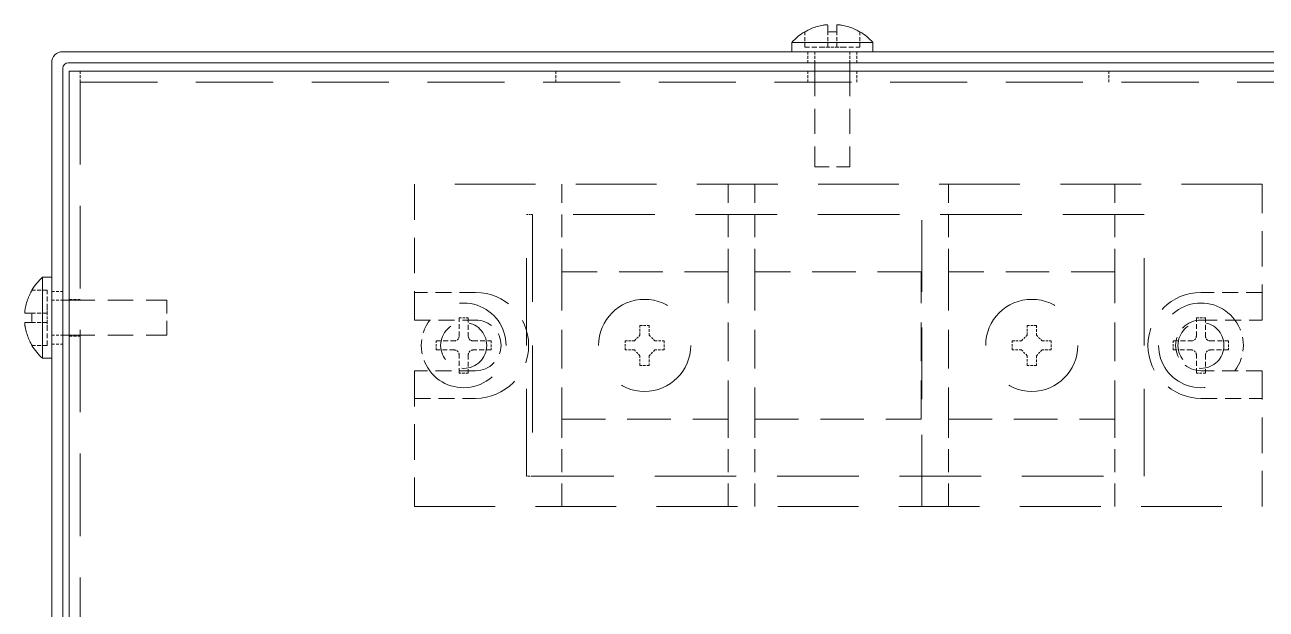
# Model space of a CAD drawing. Header units: millimetres. Extents: x 24 to 1656, y 24 to 1164.
# Drawn here: x 1225.6 to 1360.3, y 491.5 to 555 of the extents above; entities that cross this region are included whole.
import ezdxf

# ---------------------------------------------------------------- set-up
doc = ezdxf.new("R2010")
doc.units = ezdxf.units.MM
doc.header["$LTSCALE"] = 4
doc.linetypes.add('HIDDEN', pattern=[9.525, 6.35, -3.175])
doc.layers.add('가는파선_A3', color=7, linetype='HIDDEN', lineweight=13, true_color=0x008000)
doc.layers.add('굵은실선_A3', color=7, linetype='Continuous', lineweight=18)

msp = doc.modelspace()

# ---------------------------------------------------------------- linework, layer by layer
at = {"layer": '가는파선_A3', "ltscale": 0.016785}
for p, q in [((1310.19, 552.57), (1310.19, 554.2)), ((1312.69, 552.57), (1312.69, 554.2)), ((1313.69, 552.57), (1313.69, 554.2)), ((1316.19, 552.57), (1316.19, 554.2)), ((1227.99, 526.17), (1226.36, 526.17)), ((1227.99, 523.67), (1226.36, 523.67)), ((1227.99, 522.67), (1226.36, 522.67)), ((1227.99, 520.17), (1226.36, 520.17))]:
    msp.add_line(p, q, dxfattribs=at)
at = {"layer": '가는파선_A3', "ltscale": 0.020567}
for p, q in [((1310.19, 552.57), (1312.19, 552.57)), ((1314.19, 552.57), (1316.19, 552.57)), ((1227.99, 524.17), (1227.99, 526.17)), ((1272.69, 521.17), (1272.69, 523.17)), ((1273.69, 523.17), (1273.69, 521.17)), ((1352.69, 521.17), (1352.69, 523.17)), ((1353.69, 523.17), (1353.69, 521.17)), ((1227.99, 520.17), (1227.99, 522.17)), ((1270.19, 520.67), (1272.19, 520.67)), ((1274.19, 520.67), (1276.19, 520.67)), ((1350.19, 520.67), (1352.19, 520.67)), ((1354.19, 520.67), (1356.19, 520.67)), ((1272.19, 519.67), (1270.19, 519.67)), ((1272.69, 517.17), (1272.69, 519.17)), ((1273.69, 519.17), (1273.69, 517.17)), ((1276.19, 519.67), (1274.19, 519.67)), ((1352.19, 519.67), (1350.19, 519.67)), ((1352.69, 517.17), (1352.69, 519.17)), ((1353.69, 519.17), (1353.69, 517.17)), ((1356.19, 519.67), (1354.19, 519.67))]:
    msp.add_line(p, q, dxfattribs=at)
at = {"layer": '가는파선_A3', "ltscale": 0.008016}
for p, q in [((1312.19, 552.57), (1312.69, 552.57)), ((1313.69, 552.57), (1314.19, 552.57)), ((1227.99, 523.67), (1227.99, 524.17)), ((1227.99, 522.17), (1227.99, 522.67))]:
    msp.add_line(p, q, dxfattribs=at)
at = {"layer": '가는파선_A3', "ltscale": 0.010233}
for p, q in [((1312.69, 552.57), (1313.69, 552.57)), ((1227.99, 522.67), (1227.99, 523.67)), ((1272.69, 523.17), (1273.69, 523.17)), ((1352.69, 523.17), (1353.69, 523.17)), ((1292.32, 522.34), (1293.32, 522.34)), ((1334.33, 522.34), (1335.33, 522.34)), ((1270.19, 519.67), (1270.19, 520.67)), ((1276.19, 520.67), (1276.19, 519.67)), ((1290.7, 519.67), (1290.7, 520.67)), ((1294.94, 520.67), (1294.94, 519.67)), ((1332.72, 519.67), (1332.72, 520.67)), ((1336.95, 520.67), (1336.95, 519.67)), ((1350.19, 519.67), (1350.19, 520.67)), ((1356.19, 520.67), (1356.19, 519.67)), ((1293.32, 517.99), (1292.32, 517.99)), ((1335.33, 517.99), (1334.33, 517.99)), ((1273.69, 517.17), (1272.69, 517.17)), ((1353.69, 517.17), (1352.69, 517.17))]:
    msp.add_line(p, q, dxfattribs=at)
at = {"layer": '가는파선_A3', "ltscale": 0.0123}
for p, q in [((1310.54, 552.07), (1310.54, 550.87)), ((1311.29, 552.07), (1311.29, 550.87)), ((1315.09, 552.07), (1315.09, 550.87)), ((1315.84, 552.07), (1315.84, 550.87)), ((1231.59, 549.97), (1231.59, 548.77)), ((1283.19, 549.97), (1283.19, 548.77)), ((1310.54, 549.97), (1310.54, 548.77)), ((1315.84, 549.97), (1315.84, 548.77)), ((1343.19, 549.97), (1343.19, 548.77)), ((1228.49, 526.02), (1229.69, 526.02)), ((1228.49, 525.07), (1229.69, 525.07)), ((1230.39, 525.17), (1231.59, 525.17)), ((1228.49, 521.27), (1229.69, 521.27)), ((1228.49, 520.32), (1229.69, 520.32)), ((1230.39, 521.17), (1231.59, 521.17))]:
    msp.add_line(p, q, dxfattribs=at)
at = {"layer": '가는파선_A3', "ltscale": 0.107367}
for p, q in [((1311.29, 549.97), (1311.29, 539.57)), ((1315.09, 549.97), (1315.09, 539.57))]:
    msp.add_line(p, q, dxfattribs=at)
at = {"layer": '가는파선_A3', "ltscale": 0.353018}
msp.add_line((1231.59, 548.77), (1231.59, 414.27), dxfattribs=at)
at = {"layer": '가는파선_A3', "ltscale": 0.329497}
msp.add_line((1231.59, 548.77), (1394.79, 548.77), dxfattribs=at)
at = {"layer": '가는파선_A3', "ltscale": 0.06158}
for p, q in [((1311.29, 539.57), (1315.09, 539.57)), ((1240.99, 521.27), (1240.99, 525.07))]:
    msp.add_line(p, q, dxfattribs=at)
at = {"layer": '가는파선_A3', "ltscale": 0.344957}
for p, q in [((1359.84, 537.67), (1267.84, 537.67)), ((1267.84, 502.67), (1359.84, 502.67))]:
    msp.add_line(p, q, dxfattribs=at)
at = {"layer": '가는파선_A3', "ltscale": 0.152317}
for p, q in [((1267.84, 537.67), (1267.84, 522.92)), ((1359.84, 522.92), (1359.84, 537.67)), ((1267.84, 517.42), (1267.84, 502.67)), ((1359.84, 502.67), (1359.84, 517.42))]:
    msp.add_line(p, q, dxfattribs=at)
at = {"layer": '가는파선_A3', "ltscale": 0.098067}
for p, q in [((1283.84, 528.17), (1283.84, 537.67)), ((1301.89, 528.17), (1301.89, 537.67)), ((1304.79, 528.17), (1304.79, 537.67)), ((1325.79, 528.17), (1325.79, 537.67)), ((1343.84, 528.17), (1343.84, 537.67)), ((1283.84, 502.67), (1283.84, 512.17)), ((1301.89, 502.67), (1301.89, 512.17)), ((1304.79, 502.67), (1304.79, 512.17)), ((1325.79, 502.67), (1325.79, 512.17)), ((1343.84, 502.67), (1343.84, 512.17))]:
    msp.add_line(p, q, dxfattribs=at)
at = {"layer": '가는파선_A3', "ltscale": 0.306212}
msp.add_line((1322.89, 502.67), (1322.89, 537.67), dxfattribs=at)
at = {"layer": '가는파선_A3', "ltscale": 0.372703}
for p, q in [((1279.99, 505.97), (1279.99, 534.37)), ((1280.64, 534.37), (1280.64, 505.97)), ((1347.04, 505.97), (1347.04, 534.37))]:
    msp.add_line(p, q, dxfattribs=at)
at = {"layer": '가는파선_A3', "ltscale": 0.006617}
for p, q in [((1279.99, 534.37), (1280.64, 534.37)), ((1280.64, 505.97), (1279.99, 505.97))]:
    msp.add_line(p, q, dxfattribs=at)
at = {"layer": '가는파선_A3', "ltscale": 0.348556}
for p, q in [((1347.04, 534.37), (1280.64, 534.37)), ((1280.64, 505.97), (1347.04, 505.97))]:
    msp.add_line(p, q, dxfattribs=at)
at = {"layer": '가는파선_A3', "ltscale": 0.165234}
for p, q in [((1283.84, 528.17), (1283.84, 512.17)), ((1301.89, 512.17), (1301.89, 528.17)), ((1304.79, 528.17), (1304.79, 512.17)), ((1322.84, 512.17), (1322.84, 528.17)), ((1325.79, 528.17), (1325.79, 512.17)), ((1343.84, 512.17), (1343.84, 528.17))]:
    msp.add_line(p, q, dxfattribs=at)
at = {"layer": '가는파선_A3', "ltscale": 0.186417}
for p, q in [((1301.89, 528.17), (1283.84, 528.17)), ((1322.84, 528.17), (1304.79, 528.17)), ((1343.84, 528.17), (1325.79, 528.17)), ((1283.84, 512.17), (1301.89, 512.17)), ((1304.79, 512.17), (1322.84, 512.17)), ((1325.79, 512.17), (1343.84, 512.17))]:
    msp.add_line(p, q, dxfattribs=at)
at = {"layer": '가는파선_A3', "ltscale": 0.068617}
for p, q in [((1274.49, 525.92), (1267.84, 525.92)), ((1359.84, 525.92), (1353.19, 525.92)), ((1267.84, 522.92), (1274.49, 522.92)), ((1353.19, 522.92), (1359.84, 522.92)), ((1274.49, 517.42), (1267.84, 517.42)), ((1359.84, 517.42), (1353.19, 517.42)), ((1267.84, 514.42), (1274.49, 514.42)), ((1353.19, 514.42), (1359.84, 514.42))]:
    msp.add_line(p, q, dxfattribs=at)
at = {"layer": '가는파선_A3', "ltscale": 0.109434}
for p, q in [((1230.39, 525.07), (1240.99, 525.07)), ((1230.39, 521.27), (1240.99, 521.27))]:
    msp.add_line(p, q, dxfattribs=at)
at = {"layer": '가는파선_A3', "ltscale": 0.008851}
for p, q in [((1291.71, 520.67), (1292.32, 521.28)), ((1293.32, 521.28), (1293.93, 520.67)), ((1333.72, 520.67), (1334.33, 521.28)), ((1335.33, 521.28), (1335.95, 520.67)), ((1292.32, 519.05), (1291.71, 519.67)), ((1293.93, 519.67), (1293.32, 519.05)), ((1334.33, 519.05), (1333.72, 519.67)), ((1335.95, 519.67), (1335.33, 519.05))]:
    msp.add_line(p, q, dxfattribs=at)
at = {"layer": '가는파선_A3', "ltscale": 0.010879}
for p, q in [((1292.32, 521.28), (1292.32, 522.34)), ((1293.32, 522.34), (1293.32, 521.28)), ((1334.33, 521.28), (1334.33, 522.34)), ((1335.33, 522.34), (1335.33, 521.28)), ((1292.32, 517.99), (1292.32, 519.05)), ((1293.32, 519.05), (1293.32, 517.99)), ((1334.33, 517.99), (1334.33, 519.05)), ((1335.33, 519.05), (1335.33, 517.99))]:
    msp.add_line(p, q, dxfattribs=at)
at = {"layer": '가는파선_A3', "ltscale": 0.010277}
for p, q in [((1290.7, 520.67), (1291.71, 520.67)), ((1293.93, 520.67), (1294.94, 520.67)), ((1332.72, 520.67), (1333.72, 520.67)), ((1335.95, 520.67), (1336.95, 520.67)), ((1291.71, 519.67), (1290.7, 519.67)), ((1294.94, 519.67), (1293.93, 519.67)), ((1333.72, 519.67), (1332.72, 519.67)), ((1336.95, 519.67), (1335.95, 519.67))]:
    msp.add_line(p, q, dxfattribs=at)
at = {"layer": '가는파선_A3', "ltscale": 0.412282}
for centre in [(1292.82, 520.17), (1334.83, 520.17)]:
    msp.add_circle(centre, 5, dxfattribs=at)
at = {"layer": '가는파선_A3', "ltscale": 0.162216}
for centre in [(1273.19, 520.17), (1353.19, 520.17)]:
    msp.add_circle(centre, 2.5, dxfattribs=at)
at = {"layer": '가는파선_A3', "ltscale": 0.186563}
for centre, start, end in [((1274.49, 520.17), 270, 90), ((1353.19, 520.17), 90, 270)]:
    msp.add_arc(centre, 5.75, start, end, dxfattribs=at)
at = {"layer": '가는파선_A3', "ltscale": 0.301935}
for centre, start, end in [((1273.19, 520.17), 216.7144, 143.2856), ((1353.19, 520.17), 36.7144, 323.2856)]:
    msp.add_arc(centre, 4.6, start, end, dxfattribs=at)
at = {"layer": '가는파선_A3', "ltscale": 0.060818}
for centre, start, end in [((1273.19, 520.17), 143.2856, 216.7144), ((1353.19, 520.17), 323.2856, 36.7144)]:
    msp.add_arc(centre, 4.6, start, end, dxfattribs=at)
at = {"layer": '가는파선_A3', "ltscale": 0.089174}
for centre, start, end in [((1274.49, 520.17), 270, 90), ((1353.19, 520.17), 90, 270)]:
    msp.add_arc(centre, 2.75, start, end, dxfattribs=at)
at = {"layer": '가는파선_A3', "ltscale": 0.008016}
for centre, start, end in [((1272.19, 521.17), 270, 0), ((1274.19, 521.17), 180, 270), ((1352.19, 521.17), 270, 0), ((1354.19, 521.17), 180, 270), ((1272.19, 519.17), 0, 90), ((1274.19, 519.17), 90, 180), ((1352.19, 519.17), 0, 90), ((1354.19, 519.17), 90, 180)]:
    msp.add_arc(centre, 0.5, start, end, dxfattribs=at)
at = {"layer": '굵은실선_A3'}
for p, q in [((1312.69, 554.2), (1312.69, 554.95)), ((1313.69, 554.95), (1313.69, 554.2)), ((1310.19, 554.2), (1310.19, 554.23)), ((1316.19, 554.23), (1316.19, 554.2)), ((1308.79, 553.07), (1317.59, 553.07)), ((1308.79, 553.07), (1308.79, 552.07)), ((1317.59, 553.07), (1317.59, 552.07)), ((1396.69, 552.07), (1229.69, 552.07)), ((1228.49, 550.87), (1228.49, 413.07)), ((1229.69, 413.07), (1229.69, 550.27)), ((1230.29, 550.87), (1396.09, 550.87)), ((1230.39, 413.07), (1230.39, 549.97)), ((1395.99, 549.97), (1230.39, 549.97)), ((1311.29, 550.87), (1311.29, 549.97)), ((1315.09, 550.87), (1315.09, 549.97)), ((1227.49, 518.77), (1227.49, 527.57)), ((1227.49, 527.57), (1228.49, 527.57)), ((1226.33, 526.17), (1226.36, 526.17)), ((1229.69, 525.07), (1230.39, 525.07)), ((1225.61, 523.67), (1226.36, 523.67)), ((1226.36, 522.67), (1225.61, 522.67)), ((1226.36, 520.17), (1226.33, 520.17)), ((1229.69, 521.27), (1230.39, 521.27)), ((1227.49, 518.77), (1228.49, 518.77))]:
    msp.add_line(p, q, dxfattribs=at)
for centre, radius, start, end in [((1313.24, 549.12), 5.95, 120.8359, 138.4036), ((1313.14, 549.12), 5.95, 41.5964, 59.1641), ((1229.69, 550.87), 1.2, 90, 180), ((1230.29, 550.27), 0.6, 90, 180), ((1231.44, 523.12), 5.95, 131.5964, 149.1641), ((1231.44, 523.22), 5.95, 210.8359, 228.4036)]:
    msp.add_arc(centre, radius, start, end, dxfattribs=at)
for points, knots in [([(1312.19, 554.95), (1312.09, 554.93), (1311.99, 554.91), (1311.45, 554.79), (1311.02, 554.63), (1310.5, 554.38), (1310.34, 554.29), (1310.19, 554.2)], [0.0957398, 0.0957398, 0.0957398, 0.0957398, 0.1243697, 0.1243697, 0.2487394, 0.2487394, 0.2988934, 0.2988934, 0.2988934, 0.2988934]), ([(1312.19, 554.95), (1312.22, 554.96), (1312.24, 554.96), (1312.31, 554.97), (1312.36, 554.98), (1312.43, 554.98), (1312.46, 554.99), (1312.51, 554.99), (1312.54, 554.99), (1312.58, 554.99), (1312.6, 554.99), (1312.64, 554.98), (1312.65, 554.98), (1312.68, 554.97), (1312.69, 554.96), (1312.69, 554.95), (1312.69, 554.95), (1312.69, 554.95)], [-0.1994332, -0.1994332, -0.1994332, -0.1994332, -0.19164586, -0.19164586, -0.17799426, -0.17799426, -0.16750014, -0.16750014, -0.1579054, -0.1579054, -0.14809949, -0.14809949, -0.13671142, -0.13671142, -0.12083143, -0.12083143, -0.12032463, -0.12032463, -0.12032463, -0.12032463]), ([(1313.69, 554.95), (1313.69, 554.96), (1313.69, 554.96), (1313.7, 554.97), (1313.72, 554.98), (1313.75, 554.98), (1313.77, 554.99), (1313.81, 554.99), (1313.83, 554.99), (1313.88, 554.99), (1313.9, 554.99), (1313.96, 554.98), (1314, 554.98), (1314.08, 554.97), (1314.13, 554.96), (1314.19, 554.95), (1314.19, 554.95), (1314.19, 554.95)], [-0.1994332, -0.1994332, -0.1994332, -0.1994332, -0.19164586, -0.19164586, -0.17799426, -0.17799426, -0.16750014, -0.16750014, -0.1579054, -0.1579054, -0.14809949, -0.14809949, -0.13671142, -0.13671142, -0.12083143, -0.12083143, -0.12032463, -0.12032463, -0.12032463, -0.12032463]), ([(1316.19, 554.2), (1316.04, 554.29), (1315.88, 554.38), (1315.36, 554.63), (1314.94, 554.79), (1314.4, 554.91), (1314.29, 554.93), (1314.19, 554.95)], [3.1951461, 3.1951461, 3.1951461, 3.1951461, 3.2453001, 3.2453001, 3.3696698, 3.3696698, 3.3982997, 3.3982997, 3.3982997, 3.3982997]), ([(1313.69, 554.2), (1313.52, 554.22), (1313.35, 554.23), (1313.19, 554.23), (1313.03, 554.23), (1312.86, 554.22), (1312.69, 554.2)], [2.96480732, 2.96480732, 2.96480732, 2.96480732, 3.01310833, 3.01310833, 3.01310833, 3.06140934, 3.06140934, 3.06140934, 3.06140934]), ([(1226.36, 526.17), (1226.27, 526.01), (1226.18, 525.86), (1225.93, 525.34), (1225.77, 524.91), (1225.65, 524.37), (1225.63, 524.27), (1225.61, 524.17)], [3.1951461, 3.1951461, 3.1951461, 3.1951461, 3.2453001, 3.2453001, 3.3696698, 3.3696698, 3.3982997, 3.3982997, 3.3982997, 3.3982997]), ([(1225.61, 523.67), (1225.6, 523.67), (1225.6, 523.67), (1225.59, 523.68), (1225.58, 523.69), (1225.58, 523.73), (1225.57, 523.74), (1225.57, 523.78), (1225.57, 523.8), (1225.57, 523.85), (1225.57, 523.88), (1225.58, 523.94), (1225.58, 523.97), (1225.59, 524.06), (1225.6, 524.11), (1225.61, 524.16), (1225.61, 524.16), (1225.61, 524.17)], [-0.1994332, -0.1994332, -0.1994332, -0.1994332, -0.19164586, -0.19164586, -0.17799426, -0.17799426, -0.16750014, -0.16750014, -0.1579054, -0.1579054, -0.14809949, -0.14809949, -0.13671142, -0.13671142, -0.12083143, -0.12083143, -0.12032463, -0.12032463, -0.12032463, -0.12032463]), ([(1225.61, 522.17), (1225.6, 522.19), (1225.6, 522.22), (1225.59, 522.29), (1225.58, 522.33), (1225.58, 522.4), (1225.57, 522.43), (1225.57, 522.49), (1225.57, 522.51), (1225.57, 522.56), (1225.57, 522.58), (1225.58, 522.61), (1225.58, 522.63), (1225.59, 522.66), (1225.6, 522.67), (1225.61, 522.67), (1225.61, 522.67), (1225.61, 522.67)], [-0.1994332, -0.1994332, -0.1994332, -0.1994332, -0.19164586, -0.19164586, -0.17799426, -0.17799426, -0.16750014, -0.16750014, -0.1579054, -0.1579054, -0.14809949, -0.14809949, -0.13671142, -0.13671142, -0.12083143, -0.12083143, -0.12032463, -0.12032463, -0.12032463, -0.12032463]), ([(1226.36, 523.67), (1226.34, 523.5), (1226.33, 523.33), (1226.33, 523.17), (1226.33, 523.01), (1226.34, 522.84), (1226.36, 522.67)], [2.96480732, 2.96480732, 2.96480732, 2.96480732, 3.01310833, 3.01310833, 3.01310833, 3.06140934, 3.06140934, 3.06140934, 3.06140934]), ([(1225.61, 522.17), (1225.63, 522.06), (1225.65, 521.96), (1225.77, 521.42), (1225.93, 521), (1226.18, 520.47), (1226.27, 520.32), (1226.36, 520.17)], [0.0957398, 0.0957398, 0.0957398, 0.0957398, 0.1243697, 0.1243697, 0.2487394, 0.2487394, 0.2988934, 0.2988934, 0.2988934, 0.2988934])]:
    msp.add_open_spline(points, degree=3, knots=knots, dxfattribs=at)

doc.saveas('drawing.dxf')
